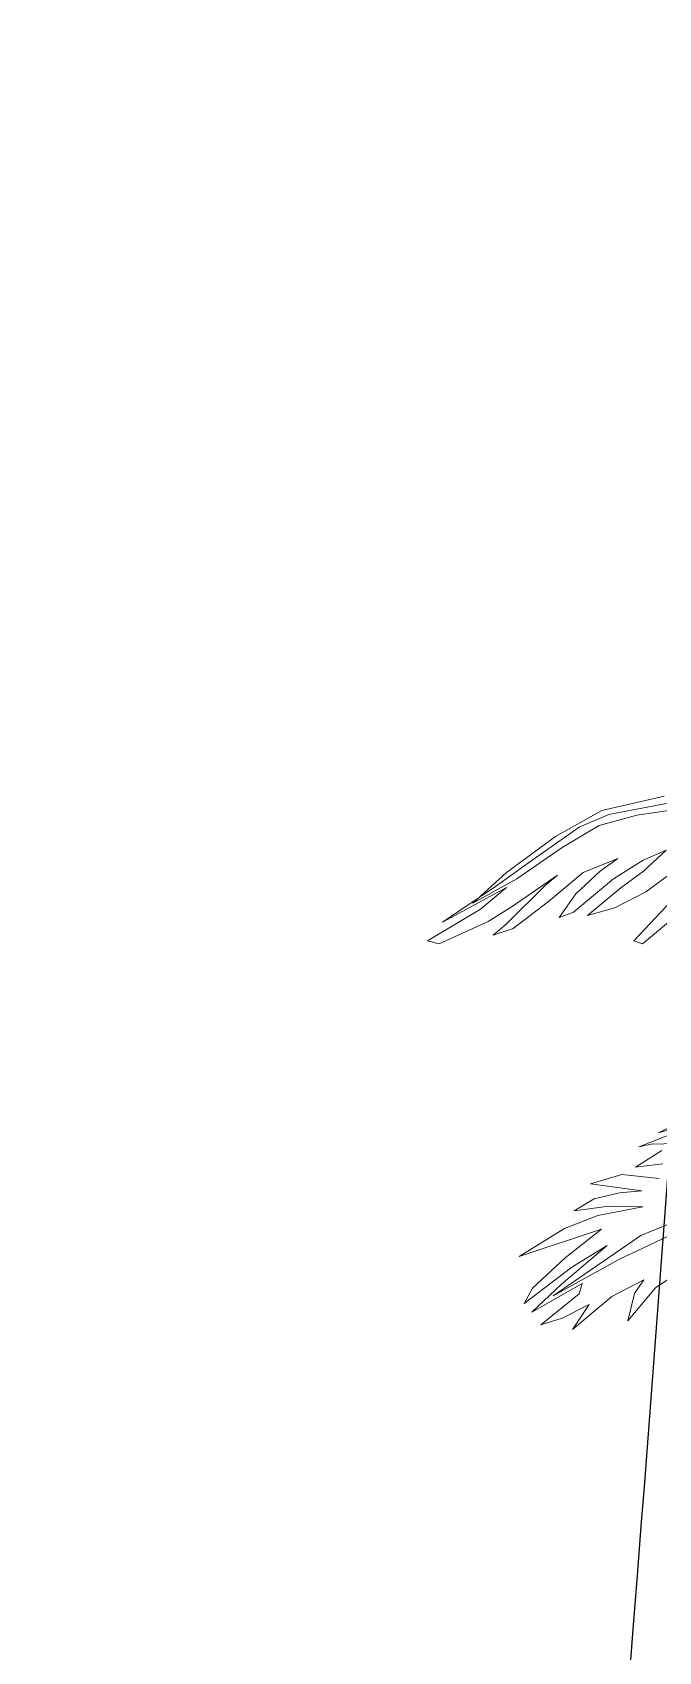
# Model space of a CAD drawing. Header units: millimetres. Extents: x 72 to 2370, y -203 to 794.
# Drawn here: x 1677.43 to 1680.39, y 389.51 to 397.16 of the extents above; entities that cross this region are included whole.
import ezdxf

# ---------------------------------------------------------------- set-up
doc = ezdxf.new("R2010")
doc.units = ezdxf.units.MM
doc.layers.add('2D VEGETACION', color=74, linetype='Continuous', lineweight=5)

# ---------------------------------------------------------------- blocks, each defined once
blk = doc.blocks.new('A-19')
at = {"layer": '2D VEGETACION'}
for points in [[(-0.3711, -0.621), (-0.373, -0.6854), (-0.3594, -0.737), (-0.3367, -0.7941), (-0.3155, -0.8346), (-0.3278, -0.7856), (-0.3471, -0.7334), (-0.3592, -0.6918), (-0.3596, -0.6522), (-0.3535, -0.5966)], [(0.0595, -0.7294), (0.0693, -0.7819), (0.0883, -0.8559), (0.0517, -0.7553), (0.0462, -0.7137)], [(0.0938, -0.7183), (0.1065, -0.7541), (0.1315, -0.7893), (0.1065, -0.7759), (0.0955, -0.7635), (0.1039, -0.7989), (0.126, -0.8456), (0.1059, -0.8231), (0.1122, -0.853), (0.1135, -0.8754), (0.093, -0.8301), (0.0835, -0.8244), (0.0989, -0.881), (0.0789, -0.8449), (0.0527, -0.7904), (0.065, -0.8305), (0.0884, -0.8861), (0.0756, -0.8743), (0.0541, -0.8346), (0.0355, -0.7918), (0.041, -0.8793), (0.0254, -0.8279), (0.0211, -0.7921), (0.0242, -0.7461), (0.0149, -0.7788), (0.0107, -0.8138), (0.0041, -0.7913), (0.0045, -0.7651), (0.0084, -0.7428), (-0.0116, -0.7911), (-0.0128, -0.7582), (0.0007, -0.7228)], [(-0.0126, -0.7154), (-0.0165, -0.743), (-0.0259, -0.7132)], [(-0.0291, -0.6968), (-0.035, -0.722), (-0.0354, -0.7346), (-0.0409, -0.6877)], [(-0.0451, -0.6821), (-0.0441, -0.7119), (-0.0531, -0.6695)], [(-0.2551, -0.632), (-0.2327, -0.6795), (-0.2377, -0.6872), (-0.2671, -0.6408)], [(-0.2947, -0.6324), (-0.2824, -0.6631), (-0.2749, -0.6972), (-0.2743, -0.7259), (-0.2929, -0.6864), (-0.3032, -0.66), (-0.3182, -0.6327), (-0.314, -0.6576), (-0.3035, -0.6913), (-0.2811, -0.7388), (-0.2793, -0.7541), (-0.2983, -0.7319), (-0.3146, -0.702), (-0.322, -0.6818), (-0.3172, -0.7193), (-0.2977, -0.7606), (-0.2804, -0.8019), (-0.2791, -0.8229), (-0.2861, -0.8079), (-0.3142, -0.7598), (-0.3212, -0.7449), (-0.302, -0.7971), (-0.2935, -0.8243), (-0.2843, -0.878), (-0.2902, -0.8883), (-0.3075, -0.8287), (-0.322, -0.7979), (-0.3045, -0.8693), (-0.3257, -0.8083), (-0.3418, -0.7675), (-0.3627, -0.7117), (-0.3672, -0.6794), (-0.3623, -0.6008)]]:
    blk.add_lwpolyline(points, dxfattribs=at)

msp = doc.modelspace()

# ---------------------------------------------------------------- linework, layer by layer
msp.add_open_spline([(1685.4824, 426.8301), (1685.1125, 424.9782), (1684.36, 420.8309), (1681.4804, 408.765), (1680.245, 385.9489), (1678.1183, 367.8143), (1677.5608, 352.942), (1677.4299, 351.1975)], degree=3, knots=[101.122425, 101.122425, 101.122425, 101.122425, 103.97749, 116.310452, 138.528571, 172.306946, 177.141033, 177.141033, 177.141033, 177.141033])

# ---------------------------------------------------------------- block references
at = {"layer": '2D VEGETACION', "xscale": 4.683593029606762, "yscale": 4.683593029606762, "zscale": 4.683593029606762, "rotation": 284.5812153900507}
msp.add_blockref('A-19', (1683.6651, 392.6018), dxfattribs=at)

doc.saveas('drawing.dxf')
